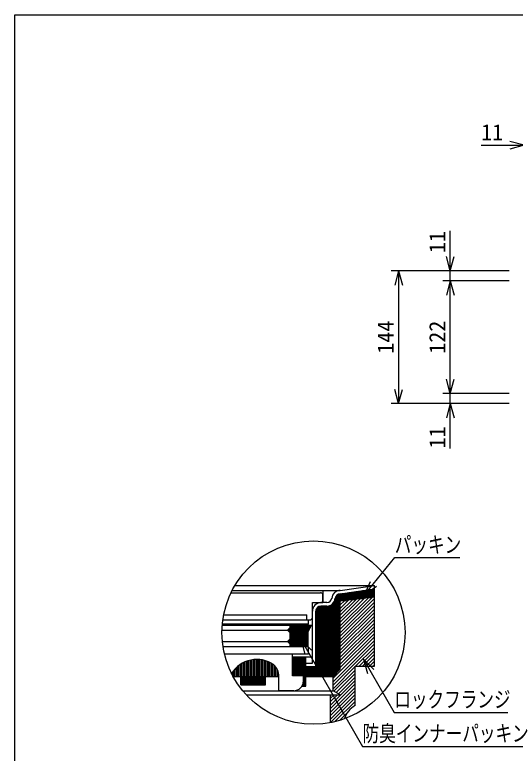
# Model space of a CAD drawing. Units: millimetres, scale not verified. Extents: x -1092 to 1092, y -744 to 696.
# Drawn here: x -1092 to -550, y -104 to 696 of the extents above; entities that cross this region are included whole.
import ezdxf
from ezdxf.enums import TextEntityAlignment as Align

# ---------------------------------------------------------------- set-up
doc = ezdxf.new("R2010")
doc.units = ezdxf.units.MM
doc.header["$LTSCALE"] = 8
for name, color, linetype in [('0-5_寸法線', 7, 'Continuous'), ('0-8_枠中線', 5, 'Continuous'), ('0-A_極細1', 7, 'Continuous'), ('0-D_寸法1', 7, 'Continuous')]:
    doc.layers.add(name, color=color, linetype=linetype)
doc.styles.add('ＭＳ ゴシック', font='')
doc.styles.get('ＭＳ ゴシック').set_extended_font_data('MS Gothic')

msp = doc.modelspace()

# ---------------------------------------------------------------- linework, layer by layer
at = {"layer": '0-5_寸法線'}
for p, q in [((-586.548, 554.534), (-528.996, 554.534)), ((-539.996, 554.534), (-555.451, 558.675)), ((-539.996, 554.534), (-555.451, 550.393)), ((-619.996, 407.534), (-619.996, 461.652)), ((-619.996, 418.534), (-624.137, 433.989)), ((-619.996, 418.534), (-615.855, 433.989)), ((-555.996, 418.534), (-683.996, 418.534)), ((-675.996, 418.534), (-680.137, 403.079)), ((-675.996, 418.534), (-671.855, 403.079)), ((-675.996, 418.534), (-675.996, 274.534)), ((-555.996, 418.534), (-627.996, 418.534)), ((-555.996, 407.534), (-627.996, 407.534)), ((-619.996, 407.534), (-624.137, 392.079)), ((-619.996, 407.534), (-615.855, 392.079)), ((-619.996, 285.534), (-619.996, 407.534)), ((-619.996, 285.534), (-624.137, 300.989)), ((-619.996, 285.534), (-615.855, 300.989)), ((-675.996, 274.534), (-680.137, 289.989)), ((-675.996, 274.534), (-671.855, 289.989)), ((-555.996, 285.534), (-627.996, 285.534)), ((-619.996, 225.953), (-619.996, 285.534)), ((-555.996, 274.534), (-683.996, 274.534)), ((-555.996, 274.534), (-627.996, 274.534)), ((-619.996, 274.534), (-624.137, 259.079)), ((-619.996, 274.534), (-615.855, 259.079))]:
    msp.add_line(p, q, dxfattribs=at)
at = {"layer": '0-8_枠中線'}
msp.add_lwpolyline([(-1092, -744), (-1092, 696), (1092, 696), (1092, -744)], close=True, dxfattribs=at)
at = {"layer": '0-A_極細1'}
for p, q in [((-856.335, 72.167), (-739.153, 72.167)), ((-853.397, 77.425), (-702.241, 77.425)), ((-757.707, 58.834), (-757.707, 72.167)), ((-739.153, 72.167), (-702.241, 77.425)), ((-739.153, 68.396), (-702.241, 73.654)), ((-707.496, 72.905), (-702.241, 72.905)), ((-702.241, 73.73), (-702.241, 77.425)), ((-702.241, -7.042), (-702.241, 77.349)), ((-857.671, 69.501), (-760.641, 69.501)), ((-757.974, 59.901), (-757.974, 66.834)), ((-744.064, -18.19), (-744.064, 65.524)), ((-742.998, -17.123), (-742.998, 66.905)), ((-741.931, -16.056), (-741.931, 67.696)), ((-740.864, -14.99), (-740.864, 68.166)), ((-739.798, -13.923), (-739.798, 68.397)), ((-739.153, -13.278), (-739.153, 68.434)), ((-739.153, 67.572), (-702.241, 67.572)), ((-739.153, 66.505), (-702.241, 66.505)), ((-739.153, 65.438), (-702.241, 65.438)), ((-702.241, 64.663), (-739.153, 60.396)), ((-739.153, 64.372), (-704.76, 64.372)), ((-739.153, 30.026), (-704.813, 64.366)), ((-737.452, 68.638), (-702.241, 68.638)), ((-729.963, 69.705), (-702.241, 69.705)), ((-722.474, 70.772), (-702.241, 70.772)), ((-714.985, 71.838), (-702.241, 71.838)), ((-753.754, 58.834), (-760.107, 58.834)), ((-749.398, -21.166), (-749.398, 56.216)), ((-748.331, -21.166), (-748.331, 56.901)), ((-747.264, -21.166), (-747.264, 57.836)), ((-746.198, -20.323), (-746.198, 59.157)), ((-745.131, -19.256), (-745.131, 61.366)), ((-739.153, 33.797), (-709.077, 63.873)), ((-739.153, 37.568), (-713.341, 63.38)), ((-739.153, 63.305), (-713.988, 63.305)), ((-739.153, 26.254), (-702.241, 63.166)), ((-739.153, 41.339), (-717.605, 62.887)), ((-739.153, 45.111), (-721.869, 62.394)), ((-739.153, 62.238), (-723.216, 62.238)), ((-739.153, 48.882), (-726.133, 61.901)), ((-739.153, 52.653), (-730.397, 61.408)), ((-739.153, 61.172), (-732.444, 61.172)), ((-739.153, 56.424), (-734.661, 60.915)), ((-739.153, 60.196), (-738.926, 60.423)), ((-739.153, 22.483), (-702.241, 59.395)), ((-769.441, -6.766), (-769.441, 49.501)), ((-765.707, -10.499), (-765.707, 49.501)), ((-765.398, -21.166), (-765.398, 51.337)), ((-764.331, -21.166), (-764.331, 53.178)), ((-763.264, -21.166), (-763.264, 54.126)), ((-762.198, -21.166), (-762.198, 54.696)), ((-761.131, -21.166), (-761.131, 55.006)), ((-753.754, 55.101), (-760.107, 55.101)), ((-760.064, -21.166), (-760.064, 55.101)), ((-758.998, -21.166), (-758.998, 55.101)), ((-757.931, -21.166), (-757.931, 55.101)), ((-756.864, -21.166), (-756.864, 55.101)), ((-755.798, -21.166), (-755.798, 55.101)), ((-754.731, -21.166), (-754.731, 55.101)), ((-753.664, -21.166), (-753.664, 55.101)), ((-752.598, -21.166), (-752.598, 55.175)), ((-751.531, -21.166), (-751.531, 55.377)), ((-750.464, -21.166), (-750.464, 55.719)), ((-739.153, 18.712), (-702.241, 55.624)), ((-739.153, 14.941), (-702.241, 51.853)), ((-739.153, 11.17), (-702.241, 48.082)), ((-866.56, 40.167), (-772.107, 40.167)), ((-865.663, 45.501), (-775.307, 45.501)), ((-775.307, 40.167), (-775.307, 45.501)), ((-773.707, 35.371), (-773.707, 40.167)), ((-739.153, 7.398), (-702.241, 44.31)), ((-739.153, 3.627), (-702.241, 40.539)), ((-867.202, 34.333), (-770.241, 34.333)), ((-773.707, 35.371), (-867.113, 35.371)), ((-793.707, 34.333), (-793.707, 31.667)), ((-793.707, 33.438), (-770.718, 33.438)), ((-793.707, 32.372), (-771.287, 32.372)), ((-774.507, 26.333), (-770.241, 34.333)), ((-739.153, -0.144), (-702.241, 36.768)), ((-739.153, -3.915), (-702.241, 32.997)), ((-867.486, 29), (-796.374, 29)), ((-796.374, 29), (-793.707, 31.667)), ((-793.707, 26.333), (-796.374, 29)), ((-796.202, 29.172), (-772.993, 29.172)), ((-795.479, 28.105), (-773.562, 28.105)), ((-795.135, 30.238), (-772.424, 30.238)), ((-794.412, 27.038), (-774.131, 27.038)), ((-794.069, 31.305), (-771.856, 31.305)), ((-793.707, 26.333), (-793.707, 19.4)), ((-793.707, 25.972), (-774.507, 25.972)), ((-793.707, 24.905), (-774.507, 24.905)), ((-774.507, 26.333), (-774.507, 11.4)), ((-739.153, -7.687), (-702.241, 29.225)), ((-739.153, -11.458), (-702.241, 25.454)), ((-867.05, 16.733), (-796.374, 16.733)), ((-796.012, 16.372), (-774.507, 16.372)), ((-795.669, 17.438), (-774.507, 17.438)), ((-794.602, 18.505), (-774.507, 18.505)), ((-793.707, 23.838), (-774.507, 23.838)), ((-793.707, 22.772), (-774.507, 22.772)), ((-793.707, 21.705), (-774.507, 21.705)), ((-793.707, 20.638), (-774.507, 20.638)), ((-793.707, 19.572), (-774.507, 19.572)), ((-747.041, -23.117), (-702.241, 21.683)), ((-747.041, -26.888), (-702.241, 17.912)), ((-866.383, 11.4), (-774.507, 11.4)), ((-773.707, 10.838), (-866.296, 10.838)), ((-794.946, 15.305), (-774.507, 15.305)), ((-793.879, 14.238), (-774.507, 14.238)), ((-793.707, 14.067), (-793.707, 11.4)), ((-793.707, 13.172), (-774.507, 13.172)), ((-793.707, 12.105), (-774.507, 12.105)), ((-773.707, 2.838), (-773.707, 10.838)), ((-747.041, -30.66), (-702.241, 14.14)), ((-722.613, -10.004), (-702.241, 10.369)), ((-791.041, 2.838), (-864.687, 2.838)), ((-773.707, 2.838), (-791.041, 2.838)), ((-791.041, -20.629), (-791.041, 2.838)), ((-791.041, 0.167), (-769.441, 0.167)), ((-790.998, -20.629), (-790.998, 0.167)), ((-789.931, -20.629), (-789.931, 0.167)), ((-788.864, -20.629), (-788.864, 0.167)), ((-787.798, -20.629), (-787.798, 0.167)), ((-786.731, -20.629), (-786.731, 0.167)), ((-785.664, -20.629), (-785.664, 0.167)), ((-784.598, -20.629), (-784.598, 0.167)), ((-783.531, -20.629), (-783.531, 0.167)), ((-782.464, -20.629), (-782.464, 0.167)), ((-781.398, -20.629), (-781.398, 0.167)), ((-780.331, -20.629), (-780.331, 0.167)), ((-779.264, -20.629), (-779.264, 0.167)), ((-778.198, -31.833), (-778.198, 0.167)), ((-777.131, -31.833), (-777.131, 0.167)), ((-776.374, -31.833), (-776.374, 0.167)), ((-718.842, -10.004), (-702.241, 6.598)), ((-715.071, -10.004), (-702.241, 2.827)), ((-847.376, -21.166), (-847.376, -7.953)), ((-845.776, -21.166), (-845.776, -6.96)), ((-844.176, -21.166), (-844.176, -6.091)), ((-842.576, -21.166), (-842.576, -5.334)), ((-840.976, -21.166), (-840.976, -4.682)), ((-839.376, -21.166), (-839.376, -4.128)), ((-837.776, -21.166), (-837.776, -3.667)), ((-836.176, -21.166), (-836.176, -3.293)), ((-834.576, -21.166), (-834.576, -3.005)), ((-832.976, -21.166), (-832.976, -2.8)), ((-831.376, -21.166), (-831.376, -2.676)), ((-829.776, -21.166), (-829.776, -2.633)), ((-828.176, -21.166), (-828.176, -2.669)), ((-826.576, -21.166), (-826.576, -2.786)), ((-824.976, -21.166), (-824.976, -2.984)), ((-823.376, -21.166), (-823.376, -3.265)), ((-821.776, -21.166), (-821.776, -3.631)), ((-820.176, -21.166), (-820.176, -4.085)), ((-818.576, -21.166), (-818.576, -4.631)), ((-816.976, -21.166), (-816.976, -5.274)), ((-815.376, -21.166), (-815.376, -6.021)), ((-813.776, -21.166), (-813.776, -6.88)), ((-812.176, -21.166), (-812.176, -7.862)), ((-776.374, -6.766), (-769.441, -6.766)), ((-711.3, -10.004), (-702.241, -0.945)), ((-707.528, -10.004), (-702.241, -4.716)), ((-855.376, -21.166), (-855.376, -15.525)), ((-853.776, -21.166), (-853.776, -13.545)), ((-852.176, -21.166), (-852.176, -11.848)), ((-850.576, -21.166), (-850.576, -10.374)), ((-848.976, -21.166), (-848.976, -9.085)), ((-810.576, -21.166), (-810.576, -9.135)), ((-808.976, -21.166), (-808.976, -10.937)), ((-807.376, -21.166), (-807.376, -13.513)), ((-776.374, -10.499), (-765.707, -10.499)), ((-776.064, -21.166), (-776.064, -10.499)), ((-774.998, -21.166), (-774.998, -10.499)), ((-773.931, -21.166), (-773.931, -10.499)), ((-772.864, -21.166), (-772.864, -10.499)), ((-771.798, -21.166), (-771.798, -10.499)), ((-770.731, -21.166), (-770.731, -10.499)), ((-769.664, -21.166), (-769.664, -10.499)), ((-768.598, -21.166), (-768.598, -10.499)), ((-767.531, -21.166), (-767.531, -10.499)), ((-766.464, -21.166), (-766.464, -10.499)), ((-747.041, -34.431), (-723.041, -10.431)), ((-739.153, -13.278), (-747.041, -21.166)), ((-746.047, -37.208), (-723.041, -14.202)), ((-723.041, -52.67), (-723.041, -10.004)), ((-703.757, -10.004), (-702.241, -8.487)), ((-856.976, -18.139), (-856.976, -17.888)), ((-855.392, -21.166), (-805.707, -21.166)), ((-846.847, -30.233), (-846.847, -21.166)), ((-846.464, -30.233), (-846.464, -21.166)), ((-845.398, -30.233), (-845.398, -21.166)), ((-844.331, -30.233), (-844.331, -21.166)), ((-843.264, -30.233), (-843.264, -21.166)), ((-842.198, -30.233), (-842.198, -21.166)), ((-841.131, -30.233), (-841.131, -21.166)), ((-840.064, -30.233), (-840.064, -21.166)), ((-838.998, -30.233), (-838.998, -21.166)), ((-837.931, -30.233), (-837.931, -21.166)), ((-836.864, -30.233), (-836.864, -21.166)), ((-835.798, -30.233), (-835.798, -21.166)), ((-834.731, -30.233), (-834.731, -21.166)), ((-833.664, -30.233), (-833.664, -21.166)), ((-832.598, -30.233), (-832.598, -21.166)), ((-831.531, -30.233), (-831.531, -21.166)), ((-830.464, -30.233), (-830.464, -21.166)), ((-829.398, -30.233), (-829.398, -21.166)), ((-828.331, -30.233), (-828.331, -21.166)), ((-827.264, -30.233), (-827.264, -21.166)), ((-826.198, -30.233), (-826.198, -21.166)), ((-825.131, -30.233), (-825.131, -21.166)), ((-824.064, -30.233), (-824.064, -21.166)), ((-822.998, -30.233), (-822.998, -21.166)), ((-821.931, -30.233), (-821.931, -21.166)), ((-820.864, -30.233), (-820.864, -21.166)), ((-820.18, -30.233), (-820.18, -21.166)), ((-805.776, -21.166), (-805.776, -19.143)), ((-805.707, -36.629), (-805.707, -21.166)), ((-776.374, -21.166), (-747.041, -21.166)), ((-743.599, -38.532), (-723.041, -17.973)), ((-741.152, -39.856), (-723.041, -21.745)), ((-846.847, -30.233), (-820.18, -30.233)), ((-780.802, -31.833), (-776.374, -31.833)), ((-780.331, -31.833), (-780.331, -31.047)), ((-779.264, -31.833), (-779.264, -28.135)), ((-749.707, -52.182), (-723.041, -25.516)), ((-749.707, -55.954), (-723.041, -29.287)), ((-844.924, -36.67), (-747.041, -36.67)), ((-789.707, -36.629), (-805.707, -36.629)), ((-749.707, -59.725), (-723.041, -33.058)), ((-749.707, -63.496), (-723.041, -36.829)), ((-841.207, -40.937), (-739.153, -40.937)), ((-749.707, -67.267), (-723.041, -40.601)), ((-749.707, -71.149), (-749.707, -40.937)), ((-749.707, -48.411), (-742.233, -40.937)), ((-749.707, -44.64), (-746.004, -40.937)), ((-749.707, -71.039), (-723.041, -44.372)), ((-745.044, -70.147), (-723.041, -48.143)), ((-725.151, -54.025), (-723.041, -51.914)), ((-739.885, -68.759), (-731.446, -60.32))]:
    msp.add_line(p, q, dxfattribs=at)
for points in [[(-769.441, 42.834), (-769.441, 58.834), (-759.041, 58.834)], [(-793.707, 14.067), (-796.374, 16.733), (-793.707, 19.4)], [(-723.041, -10.004), (-702.241, -10.004), (-702.241, -7.042)], [(-779.041, -25.962), (-779.041, -20.629), (-791.041, -20.629)], [(-739.153, -40.937), (-747.041, -36.67), (-747.041, -21.166)]]:
    msp.add_lwpolyline(points, dxfattribs=at)
msp.add_circle((-768.24, 26.387), 99.281, dxfattribs=at)
for centre, radius, start, end in [((-739.153, 62.834), 9.333, 90, 175.84901), ((-760.641, 66.834), 2.667, 24.05455, 90), ((-760.641, 66.834), 2.667, 0, 24.05455), ((-739.153, 62.834), 5.6, 90, 175.84901), ((-760.107, 49.501), 9.333, 90, 180), ((-759.041, 59.901), 1.067, 270, 360), ((-753.754, 64.167), 5.333, 270, 356.64911), ((-753.754, 64.167), 9.067, 270, 356.64911), ((-760.107, 49.501), 5.6, 90, 180), ((-772.107, 42.834), 2.667, 270, 360), ((-829.707, -34.633), 32, 55.16629, 148.68485), ((-821.707, -20.629), 16, 358.0749, 50.0295), ((-789.707, -25.962), 10.667, 270, 360), ((-709.707, -75.764), 26.667, 120, 161.13979)]:
    msp.add_arc(centre, radius, start, end, dxfattribs=at)
at = {"layer": '0-D_寸法1'}
for p, q in [((-712.872, 67.335), (-706.341, 81.941)), ((-712.872, 67.335), (-699.913, 76.719)), ((-781.731, 18.621), (-770.417, 7.307)), ((-781.731, 18.621), (-777.59, 3.166)), ((-713.971, -2.402), (-702.657, -13.716)), ((-713.971, -2.402), (-709.829, -17.857))]:
    msp.add_line(p, q, dxfattribs=at)
for points in [[(-712.872, 67.335), (-680.139, 107.625), (-609.739, 107.625)], [(-781.731, 18.621), (-715.018, -96.931), (-539.018, -96.931)], [(-713.971, -2.402), (-680.654, -60.103), (-557.454, -60.103)]]:
    msp.add_lwpolyline(points, dxfattribs=at)

# ---------------------------------------------------------------- texts
at = {"layer": '0-5_寸法線', "style": 'ＭＳ ゴシック'}
msp.add_text('11', height=17.6, dxfattribs=at).set_placement((-586.548, 554.534), align=Align.BOTTOM_LEFT)
for s, p in [('11', (-619.996, 437.652)), ('144', (-675.996, 328.534)), ('122', (-619.996, 328.534)), ('11', (-619.996, 225.953))]:
    msp.add_text(s, height=17.6, rotation=90, dxfattribs=at).set_placement(p, align=Align.BOTTOM_LEFT)
at = {"layer": '0-D_寸法1', "style": 'ＭＳ ゴシック', "width": 0.75}
for s, p in [('パッキン', (-680.139, 107.625)), ('ロックフランジ', (-680.654, -60.103)), ('防臭インナーパッキン', (-715.018, -96.931))]:
    msp.add_text(s, height=17.6, dxfattribs=at).set_placement(p, align=Align.BOTTOM_LEFT)

doc.saveas('drawing.dxf')
